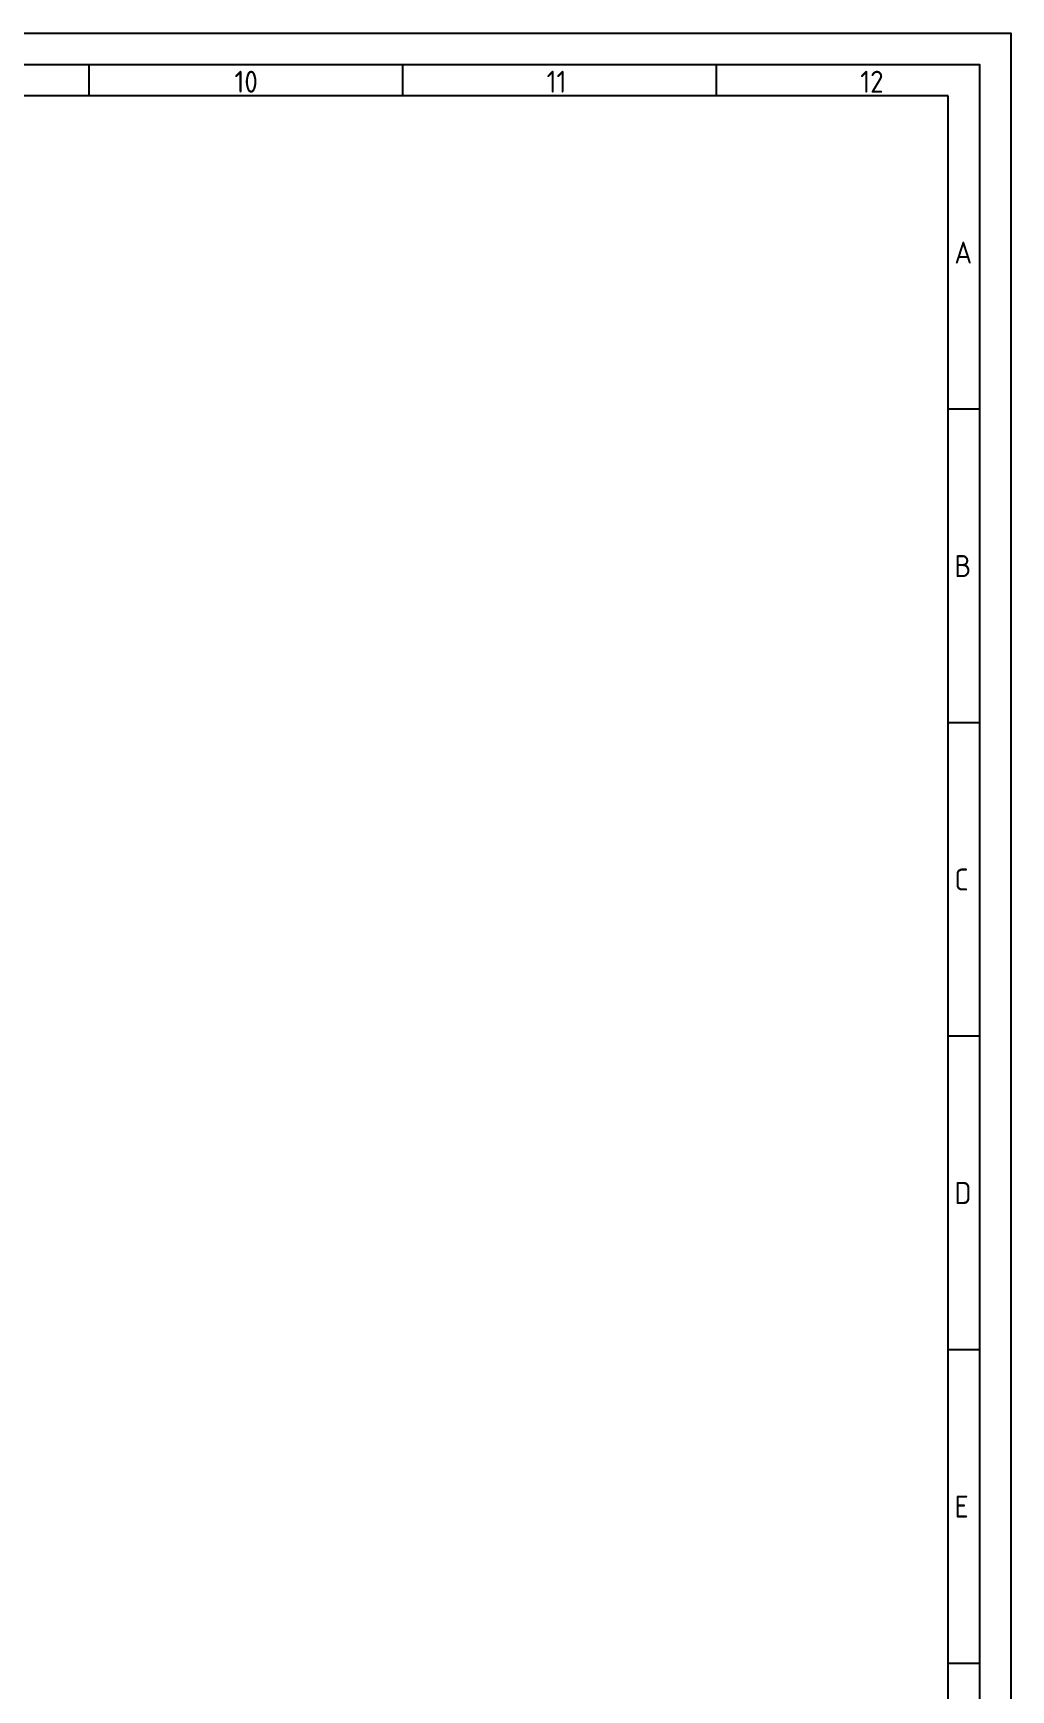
# Model space of a CAD drawing. Header units: millimetres. Extents: x 6770 to 7364, y 89910 to 90330.
# Drawn here: x 7208.1 to 7364, y 90065.7 to 90330 of the extents above; entities that cross this region are included whole.
import ezdxf

# ---------------------------------------------------------------- set-up
doc = ezdxf.new("R2010")
doc.units = ezdxf.units.MM
doc.header["$LTSCALE"] = 10
doc.layers.add('035', color=5, linetype='Continuous')
doc.layers.add('07', color=7, linetype='Continuous')
doc.styles.add('ISO Proportional', font='isocp.shx')

# ---------------------------------------------------------------- blocks, each defined once
blk = doc.blocks.new('DIN_border_a2')
at = {"layer": '035'}
for p, q in [((447, 415), (447, 410)), ((497, 415), (497, 410)), ((547, 415), (547, 410)), ((584, 410), (10, 410)), ((584, 10), (584, 410)), ((588.98, 360), (584, 360)), ((588.98, 310), (584, 310)), ((588.98, 260), (584, 260)), ((588.98, 210), (584, 210)), ((589, 159.96), (584.02, 159.96))]:
    blk.add_line(p, q, dxfattribs=at)
blk.add_lwpolyline([(0, 420), (594, 420), (594, 0), (0, 0)], close=True, dxfattribs=at)
at = {"layer": '07'}
blk.add_lwpolyline([(5, 415), (589, 415), (589, 5), (5, 5)], close=True, dxfattribs=at)
at = {"layer": '035', "style": 'ISO Proportional'}
for s, p in [('10', (470.22, 410.5)), ('11', (519.99, 410.5)), ('12', (569.99, 410.5)), ('A', (585, 383.25)), ('B', (585, 333.25)), ('C', (585, 283.25)), ('D', (585, 233.25)), ('E', (585.02, 183.22))]:
    blk.add_text(s, height=3.5, dxfattribs=at).set_placement(p)

msp = doc.modelspace()

# ---------------------------------------------------------------- block references
msp.add_blockref('DIN_border_a2', (6770, 89910))

doc.saveas('drawing.dxf')
